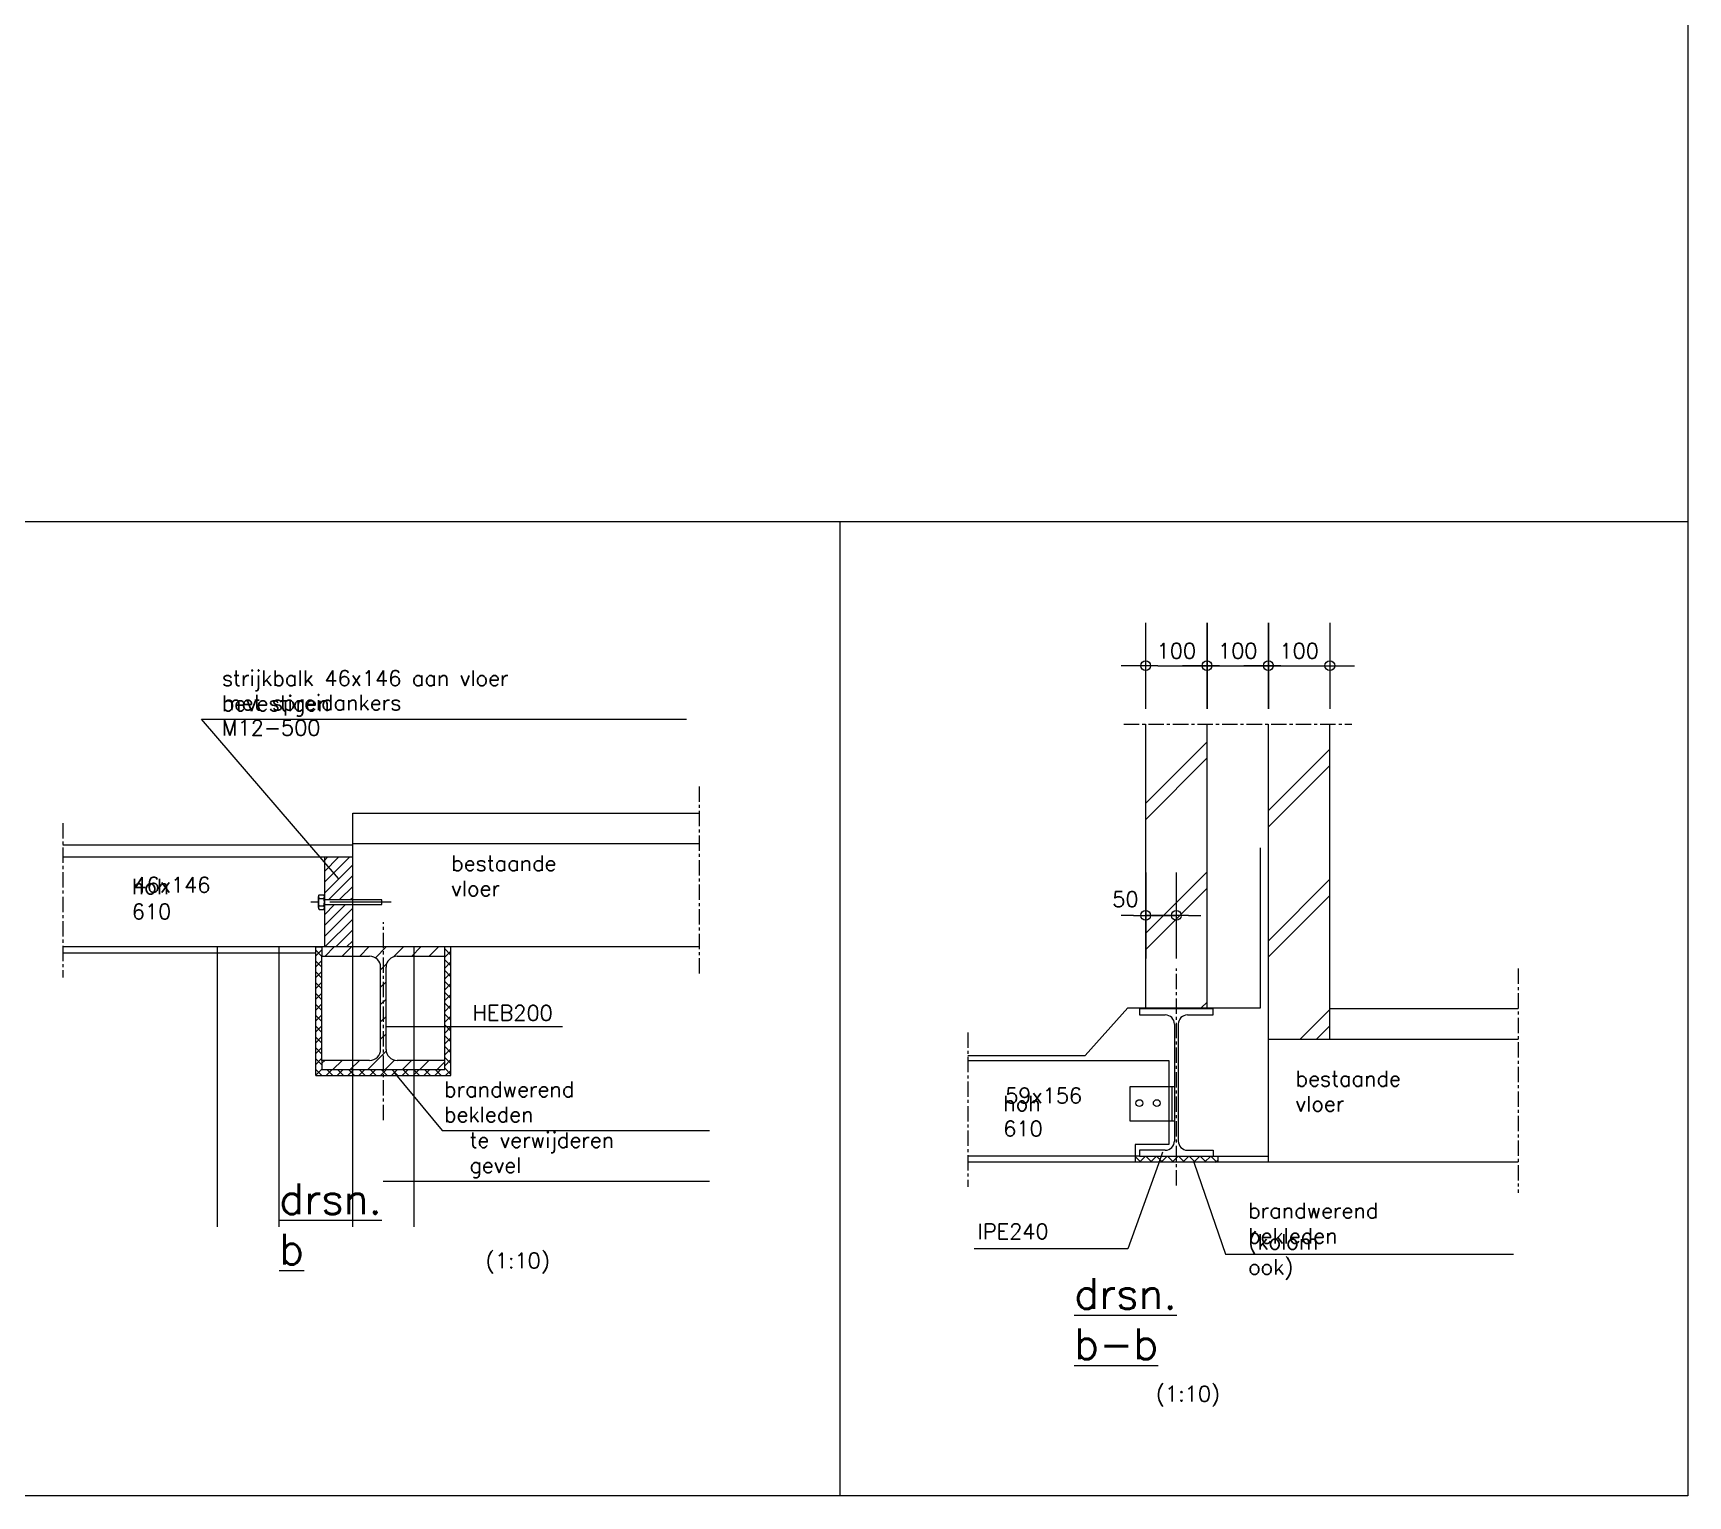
# Model space of a CAD drawing. Header units: millimetres. Extents: x -14163 to 55687, y -143 to 37302.
# Drawn here: x 26391 to 29086, y 26912 to 29295 of the extents above; entities that cross this region are included whole.
import ezdxf

# ---------------------------------------------------------------- set-up
doc = ezdxf.new("R2010")
doc.units = ezdxf.units.MM
doc.linetypes.add('IMPORT-CENTER _3_', pattern=[1016, 635, -127, 127, -127])
for name, color, linetype, lineweight in [('ARCERING', 55, 'Continuous', 13), ('AS', 1, 'IMPORT-CENTER _3_', 13), ('doorbraakdetails_dwg', 8, 'Continuous', 13), ('MAATVOERING', 1, 'Continuous', 13), ('STAAL', 2, 'Continuous', 13)]:
    doc.layers.add(name, color=color, linetype=linetype, lineweight=lineweight)
doc.styles.add('RomanS', font='romans__.ttf', dxfattribs={"height": 635})
doc.styles.add('RomanS_1', font='romans__.ttf', dxfattribs={"height": 1270})

# ---------------------------------------------------------------- blocks, each defined once
blk = doc.blocks.new('doorbraakdetails_dwg_DOT2035-5098676-Details Constructie')
at = {"color": 250, "lineweight": 13}
for p, q in [((0, 17.78), (0, -17.78)), ((-5.08, 0), (10.16, 0))]:
    blk.add_line(p, q, dxfattribs=at)
blk.add_circle((0, 0), 2.03, dxfattribs=at)
blk = doc.blocks.new('doorbraakdetails_dwg__X283-5098766-Details Constructie')
at = {"layer": 'ARCERING'}
for p, q in [((48375, 30414), (48451, 30490)), ((48518, 30414), (48594, 30490)), ((48662, 30414), (48738, 30490)), ((48792, 30400), (48882, 30490)), ((48945, 30410), (49025, 30490)), ((49093, 30414), (49169, 30490)), ((49237, 30414), (49313, 30490)), ((48835, 30300), (48885, 30350)), ((48835, 30156), (48881, 30202)), ((48835, 30013), (48881, 30058)), ((48835, 29869), (48881, 29915)), ((48835, 29725), (48881, 29771)), ((48728, 29474), (48882, 29628)), ((48350, 29527), (48373, 29550)), ((48441, 29474), (48517, 29550)), ((48584, 29474), (48660, 29550)), ((48872, 29474), (48950, 29553)), ((49015, 29474), (49091, 29550)), ((49159, 29474), (49235, 29550)), ((49303, 29474), (49366, 29538))]:
    blk.add_line(p, q, dxfattribs=at)
blk = doc.blocks.new('doorbraakdetails_dwg_HE200B-5098767-Details Constructie')
at = {"layer": 'STAAL'}
for p, q in [((-23, -848), (-23, -168)), ((23, -848), (23, -168))]:
    blk.add_line(p, q, dxfattribs=at)
at = {"layer": 'STAAL', "flags": 128}
for points in [[(114, -76), (508, -76), (508, 0), (-508, 0), (-508, -76), (-114, -76)], [(-114, -940), (-508, -940), (-508, -1016), (508, -1016), (508, -940), (114, -940)]]:
    blk.add_lwpolyline(points, dxfattribs=at)
at = {"layer": 'STAAL'}
for centre, start, end in [((-114, -168), 360, 90), ((114, -168), 90, 180), ((-114, -848), 270, 0), ((114, -848), 180, 270)]:
    blk.add_arc(centre, 91.4, start, end, dxfattribs=at)
blk.add_blockref('doorbraakdetails_dwg__X283-5098766-Details Constructie', (-48858, -30490))
blk = doc.blocks.new('doorbraakdetails_dwg_MOER-5098688-Details Constructie')
at = {"layer": 'STAAL'}
for p, q in [((-5.1, 3.7), (-5.1, 0.3)), ((-3.8, 4.1), (3.8, 4.1)), ((-3.8, 0), (3.8, 0)), ((-2.5, 3.7), (-2.5, 0.3)), ((2.5, 3.7), (2.5, 0.3)), ((5.1, 3.7), (5.1, 0.3))]:
    blk.add_line(p, q, dxfattribs=at)
for centre, radius, start, end in [((-3.8, 1.4), 2.66, 61.4929, 118.5071), ((-3.8, 2.7), 2.66, 241.4929, 298.5071), ((0, -6.1), 10.2, 75.5225, 104.4775), ((0, 10.2), 10.2, 255.5225, 284.4775), ((3.8, 1.4), 2.66, 61.4929, 118.5071), ((3.8, 2.7), 2.66, 241.4929, 298.5071)]:
    blk.add_arc(centre, radius, start, end, dxfattribs=at)
blk = doc.blocks.new('doorbraakdetails_dwg_SPREIDANKER-5098780-Details Constructie')
at = {"layer": 'AS'}
blk.add_line((0, -690), (0, 142), dxfattribs=at)
at = {"layer": 'STAAL', "flags": 128}
blk.add_lwpolyline([(-25, 0), (-25, -594), (25, -594), (25, 0)], dxfattribs=at)
at = {"xscale": 15, "yscale": 15, "zscale": 15}
blk.add_blockref('doorbraakdetails_dwg_MOER-5098688-Details Constructie', (0, 0), dxfattribs=at)
blk = doc.blocks.new('doorbraakdetails_dwg_A$C245E4495-5098781-Details Constructie')
at = {"layer": 'ARCERING'}
h = blk.add_hatch(dxfattribs=at)
h.set_pattern_fill('FP_18', color=256, style=0, pattern_type=2)
h.set_pattern_definition([(45, (94830.03, -286739.7), (-224.5064, 224.5064), [])])
h.paths.add_polyline_path([(11994, 13610), (11994, 15363), (10825, 15363), (10825, 13610)])
h.paths.add_polyline_path([(11994, 15566), (11994, 17318), (10825, 17318), (10825, 15566)])
h = blk.add_hatch(dxfattribs=at)
h.set_pattern_fill('FP_17', color=256, style=0, pattern_type=2)
h.set_pattern_definition([(45, (94830.03, -286739.7), (-224.5064, 224.5064), []), (135, (94830.03, -286739.7), (-224.5064, -224.5064), [])])
h.paths.add_polyline_path([(13264, 8281), (16058, 8281), (16058, 13610), (15804, 13610), (15804, 8530), (10724, 8530), (10724, 13610), (10470, 13610), (10470, 8281)])
at = {"color": 2, "lineweight": 13}
for p, q in [((11994, 17826), (0, 17826)), ((10825, 17318), (0, 17318)), ((10470, 13356), (0, 13356)), ((10470, 13610), (10724, 13610)), ((10470, 8281), (16058, 8281))]:
    blk.add_line(p, q, dxfattribs=at)
at = {"color": 1, "lineweight": 13}
for p, q in [((26337, 17874), (11994, 17874)), ((26337, 13610), (11994, 13610))]:
    blk.add_line(p, q, dxfattribs=at)
at = {"color": 55, "lineweight": 13}
for p, q in [((6406, 2026), (6406, 13610)), ((8946, 2026), (8946, 13610)), ((11994, 2026), (11994, 13610)), ((14534, 2026), (14534, 13610))]:
    blk.add_line(p, q, dxfattribs=at)
at = {"color": 250, "lineweight": 13}
for p, q in [((20680, 10306), (13402, 10306)), ((13251, 3911), (26758, 3911))]:
    blk.add_line(p, q, dxfattribs=at)
at = {"color": 1, "lineweight": 13, "flags": 128}
blk.add_lwpolyline([(11994, 17318), (11994, 19144), (26337, 19144)], dxfattribs=at)
at = {"color": 2, "lineweight": 13, "flags": 128}
for points in [[(11994, 13610), (11994, 17318), (10825, 17318), (10825, 13610), (0, 13610)], [(10789, 8530), (13837, 8530), (15804, 8530)]]:
    blk.add_lwpolyline(points, dxfattribs=at)
at = {"color": 250, "lineweight": 13, "flags": 128}
blk.add_lwpolyline([(13696, 8419), (15691, 6010), (26758, 6010)], dxfattribs=at)
at = {"layer": 'AS'}
for p, q in [((26337, 20251), (26337, 12503)), ((0, 18736), (0, 12342)), ((13264, 6443), (13264, 14630))]:
    blk.add_line(p, q, dxfattribs=at)
at = {"layer": 'MAATVOERING', "flags": 128}
blk.add_lwpolyline([(11409, 16440), (5744, 23040), (25813, 23040)], dxfattribs=at)
at = {"layer": 'STAAL'}
for p, q in [((10470, 8281), (10470, 13610)), ((10724, 8911), (10724, 13229)), ((15804, 8911), (15804, 13229)), ((16058, 8281), (16058, 13610))]:
    blk.add_line(p, q, dxfattribs=at)
at = {"xscale": 4, "yscale": 4, "zscale": 4, "rotation": 90}
blk.add_blockref('doorbraakdetails_dwg_SPREIDANKER-5098780-Details Constructie', (10825, 15464), dxfattribs=at)
at = {"xscale": 5, "yscale": 5, "zscale": 5}
blk.add_blockref('doorbraakdetails_dwg_HE200B-5098767-Details Constructie', (13264, 13610), dxfattribs=at)
at = {"layer": 'MAATVOERING', "color": 2, "char_height": 635, "attachment_point": 1, "line_spacing_factor": 0.983083, "style": 'RomanS'}
for s, insert, width in [('strijkbalk 46x146 aan vloer\\Pbevestigen', (6579, 25047), 16687.32), ('met spreidankers\\PM12-500', (6579, 24037), 10284.58), ('bestaande\\Pvloer', (16074, 17387), 5923.3), ('46x146', (2924, 16492), 4299.42), ('hoh\\P610', (2854, 16430), 2203.84), ('HEB200', (16954, 11193), 4670.59), ('brandwerend\\Pbekleden', (15778, 8033), 7338.4), ('te verwijderen\\Pgevel', (16828, 5934), 8351.39), ('(1:10)', (17493, 945), 3618.94)]:
    blk.add_mtext(s, dxfattribs=dict(at, insert=insert, width=width))
at = {"layer": 'MAATVOERING', "color": 6, "insert": (8955, 3821), "char_height": 1270, "width": 5787.34, "attachment_point": 1, "line_spacing_factor": 0.983083, "style": 'RomanS_1'}
blk.add_mtext('\\Ldrsn.\\Pb', dxfattribs=at)
blk = doc.blocks.new('doorbraakdetails_dwg-4168051-Details Constructie')
at = {"color": 250, "lineweight": 13}
for p, q in [((329101, 36896), (330625, 36896)), ((331641, 36896), (333165, 36896)), ((334181, 36896), (335705, 36896)), ((328085, 26563), (327577, 26563)), ((330371, 26563), (330879, 26563)), ((329677, 19475), (329677, 18062))]:
    blk.add_line(p, q, dxfattribs=at)
at = {"color": 1, "lineweight": 13}
for p, q in [((344010, 22698), (336213, 22698)), ((344010, 21428), (333673, 21428)), ((344010, 16348), (333673, 16348))]:
    blk.add_line(p, q, dxfattribs=at)
at = {"color": 2, "lineweight": 13}
for p, q in [((329785, 22063), (329785, 17227)), ((329942, 22063), (329942, 17227)), ((331575, 16597), (331575, 16348)), ((333673, 16348), (321230, 16348))]:
    blk.add_line(p, q, dxfattribs=at)
at = {"color": 250, "lineweight": 13, "flags": 128}
blk.add_lwpolyline([(329863, 26563), (328593, 26563)], close=True, dxfattribs=at)
at = {"color": 2, "lineweight": 13, "flags": 128}
for points in [[(330323, 22444), (331387, 22444), (331387, 22693), (328339, 22693), (328339, 22444), (329404, 22444)], [(321230, 20559), (329552, 20559), (329552, 17090), (328153, 17090), (328153, 16597), (328153, 16348)], [(329404, 16846), (328339, 16846), (328339, 16597), (328153, 16597), (321230, 16597)], [(328339, 16597), (331387, 16597), (333673, 16597)], [(330323, 16846), (331387, 16846), (331387, 16597)]]:
    blk.add_lwpolyline(points, dxfattribs=at)
at = {"color": 250, "lineweight": 13, "flags": 128}
for points in [[(329785, 19475), (327931, 19475), (327931, 18062), (329785, 18062)], [(329293, 16764), (329121, 16286), (327852, 12768), (321489, 12768)], [(330584, 16348), (330747, 15867), (331889, 12540), (343814, 12540)]]:
    blk.add_lwpolyline(points, dxfattribs=at)
at = {"color": 250, "lineweight": 13}
for centre in [(328332, 18796), (329054, 18796)]:
    blk.add_circle(centre, 142, dxfattribs=at)
at = {"color": 2, "lineweight": 13}
for centre, start, end in [((329404, 22063), 0, 90), ((330323, 22063), 90, 180), ((329404, 17227), 270, 360), ((330323, 17227), 180, 270)]:
    blk.add_arc(centre, 381, start, end, dxfattribs=at)
at = {"layer": 'ARCERING'}
for p, q in [((328593, 31213), (331133, 33753)), ((328593, 30539), (331133, 33079)), ((333673, 30905), (336213, 33445)), ((333673, 30231), (336213, 32771)), ((328593, 25825), (331133, 28365)), ((328593, 25151), (331133, 27691)), ((333673, 25517), (336213, 28057)), ((333673, 24843), (336213, 27383)), ((330892, 22735), (331133, 22977)), ((334973, 21428), (336213, 22669)), ((335647, 21428), (336213, 21994)), ((328397, 16348), (328153, 16592)), ((328339, 16348), (328588, 16597)), ((328846, 16348), (328597, 16597)), ((328788, 16348), (329037, 16597)), ((329295, 16348), (329046, 16597)), ((329237, 16348), (329486, 16597)), ((329744, 16348), (329495, 16597)), ((330193, 16348), (329944, 16597)), ((330135, 16348), (330384, 16597)), ((330642, 16348), (330393, 16597)), ((330584, 16348), (330833, 16597)), ((331091, 16348), (330843, 16597)), ((331033, 16348), (331282, 16597)), ((331540, 16348), (331292, 16597)), ((331482, 16348), (331575, 16441))]:
    blk.add_line(p, q, dxfattribs=at)
at = {"layer": 'ARCERING', "flags": 128}
for points in [[(321230, 20767), (326093, 20767), (327853, 22735), (333347, 22735), (333347, 29364)], [(329686, 16348), (329863, 16526), (329935, 16597)]]:
    blk.add_lwpolyline(points, dxfattribs=at)
at = {"layer": 'AS'}
for p, q in [((327691, 34476), (337120, 34476)), ((329863, 15383), (329863, 24371)), ((344010, 24362), (344010, 15079)), ((321230, 21723), (321230, 15328))]:
    blk.add_line(p, q, dxfattribs=at)
at = {"layer": 'MAATVOERING'}
for p, q in [((2540, 42860), (351028, 42860)), ((315957, 2540), (315957, 42860)), ((328593, 22735), (328593, 34476)), ((331133, 22735), (331133, 34476)), ((333673, 16348), (333673, 34476)), ((336213, 21428), (336213, 34476))]:
    blk.add_line(p, q, dxfattribs=at)
at = {"layer": 'MAATVOERING', "flags": 128}
blk.add_lwpolyline([(351028, 223774), (351028, 2540), (2540, 2540), (2540, 91785)], dxfattribs=at)
at = {"xscale": 100, "yscale": 100, "zscale": 100, "rotation": 180}
for p in [(328593, 36896), (331133, 36896), (333673, 36896), (329863, 26563)]:
    blk.add_blockref('doorbraakdetails_dwg_DOT2035-5098676-Details Constructie', p, dxfattribs=at)
at = {"xscale": 100, "yscale": 100, "zscale": 100}
for p in [(331133, 36896), (333673, 36896), (336213, 36896), (328593, 26563)]:
    blk.add_blockref('doorbraakdetails_dwg_DOT2035-5098676-Details Constructie', p, dxfattribs=at)
blk.add_blockref('doorbraakdetails_dwg_A$C245E4495-5098781-Details Constructie', (283786, 11651))
at = {"color": 2, "lineweight": 13, "char_height": 635, "attachment_point": 2, "line_spacing_factor": 0.983083, "style": 'RomanS'}
for s, insert, width in [('100', (329863, 37827), 2203.84), ('100', (332403, 37827), 2203.84), ('100', (334943, 37827), 2203.84), ('50', (327755, 27550), 1469.23)]:
    blk.add_mtext(s, dxfattribs=dict(at, insert=insert, width=width))
at = {"layer": 'MAATVOERING', "color": 2, "char_height": 635, "attachment_point": 1, "line_spacing_factor": 0.983083, "style": 'RomanS'}
for s, insert, width in [('bestaande\\Pvloer', (334798, 20125), 5923.3), ('59x156', (322779, 19425), 4299.42), ('hoh\\P610', (322699, 19097), 2203.84), ('brandwerend\\Pbekleden', (332834, 14663), 7338.4), ('IPE240', (321637, 13806), 3982.38), ('(kolom\\Pook)', (332834, 13374), 3951.45), ('(1:10)', (329010, 7085), 3618.94)]:
    blk.add_mtext(s, dxfattribs=dict(at, insert=insert, width=width))
at = {"layer": 'MAATVOERING', "color": 6, "insert": (325632, 11546), "char_height": 1270, "width": 5787.34, "attachment_point": 1, "line_spacing_factor": 0.983083, "style": 'RomanS_1'}
blk.add_mtext('\\Ldrsn.\\Pb-b', dxfattribs=at)

msp = doc.modelspace()

# ---------------------------------------------------------------- block references
at = {"layer": 'doorbraakdetails_dwg', "color": 2, "xscale": 0.039370078740157, "yscale": 0.039370078740157, "zscale": 0.039370078740157}
msp.add_blockref('doorbraakdetails_dwg-4168051-Details Constructie', (15266.4, 26811.9), dxfattribs=at)

doc.saveas('drawing.dxf')
